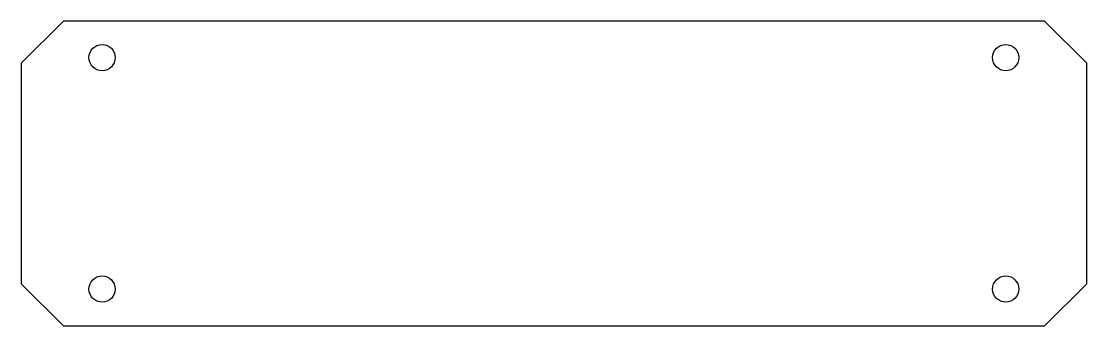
# Model space of a CAD drawing. Header units: millimetres. Extents: x -100 to 1, y -4 to 26.
import ezdxf

# ---------------------------------------------------------------- set-up
doc = ezdxf.new("R2010")
doc.units = ezdxf.units.MM
doc.layers.get('0').update_dxf_attribs({"linetype": 'CONTINUOUS'})

msp = doc.modelspace()

# ---------------------------------------------------------------- linework, layer by layer
msp.add_lwpolyline([(1.2, 21.5), (-2.8, 25.5), (-96.2, 25.5), (-100.2, 21.5), (-100.2, 0.5), (-96.2, -3.5), (-2.8, -3.5), (1.2, 0.5)], close=True)
for centre in [(-92.51, 22.04), (-92.51, 22.04), (-6.51, 22.04), (-6.51, 22.04), (-92.51, -0.01), (-92.51, -0.01), (-6.51, -0.01), (-6.51, -0.01)]:
    msp.add_circle(centre, 1.25)

doc.saveas('drawing.dxf')
